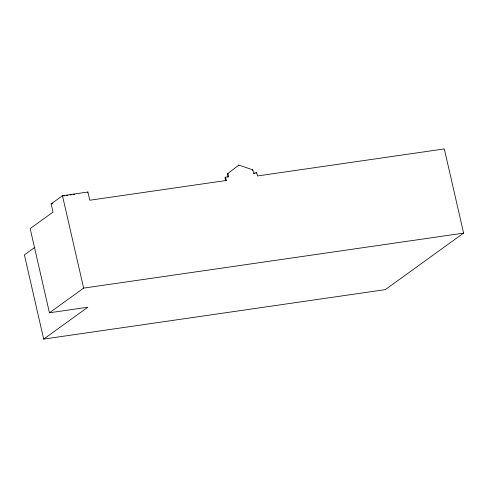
<?xml version="1.0" encoding="UTF-8"?>
<svg xmlns="http://www.w3.org/2000/svg" width="488" height="488" viewBox="0 0 488 488"><rect width="100%" height="100%" fill="white"/><g stroke="black" fill="none" stroke-linecap="round" stroke-linejoin="round"><path stroke-width="0.73" d="M228.079 177.174L227.329 173.893L238.888 165.09L252.845 169.848L253.595 173.13L256.712 172.679L257.463 175.961L444.312 148.913L463.6 233.118L385.258 289.64L43.688 339.087L24.4 254.882L34.825 247.361M43.688 339.087L87.846 307.226L49.447 312.784L30.165 228.579L53.027 212.085L51.148 203.88L62.47 195.712L87.901 192.034L89.78 200.232L226.322 180.469L225.572 177.187L228.683 176.735L227.933 173.454L227.329 173.893M87.291 192.467L87.901 192.034M238.278 165.53L238.888 165.09M225.572 177.187L224.962 177.626L225.718 180.908L226.322 180.469M49.447 312.784L83.637 288.121L463.6 233.118M252.241 170.288L252.845 169.848M256.102 173.118L256.712 172.679M63.422 195.926L64.91 195.712M66.405 195.493L67.899 195.279M70.138 194.956L71.626 194.736M73.121 194.523L74.609 194.303M253.614 173.478L254.858 173.295M51.148 203.88L52.704 203.655M62.47 195.712L83.637 288.121"/></g></svg>
